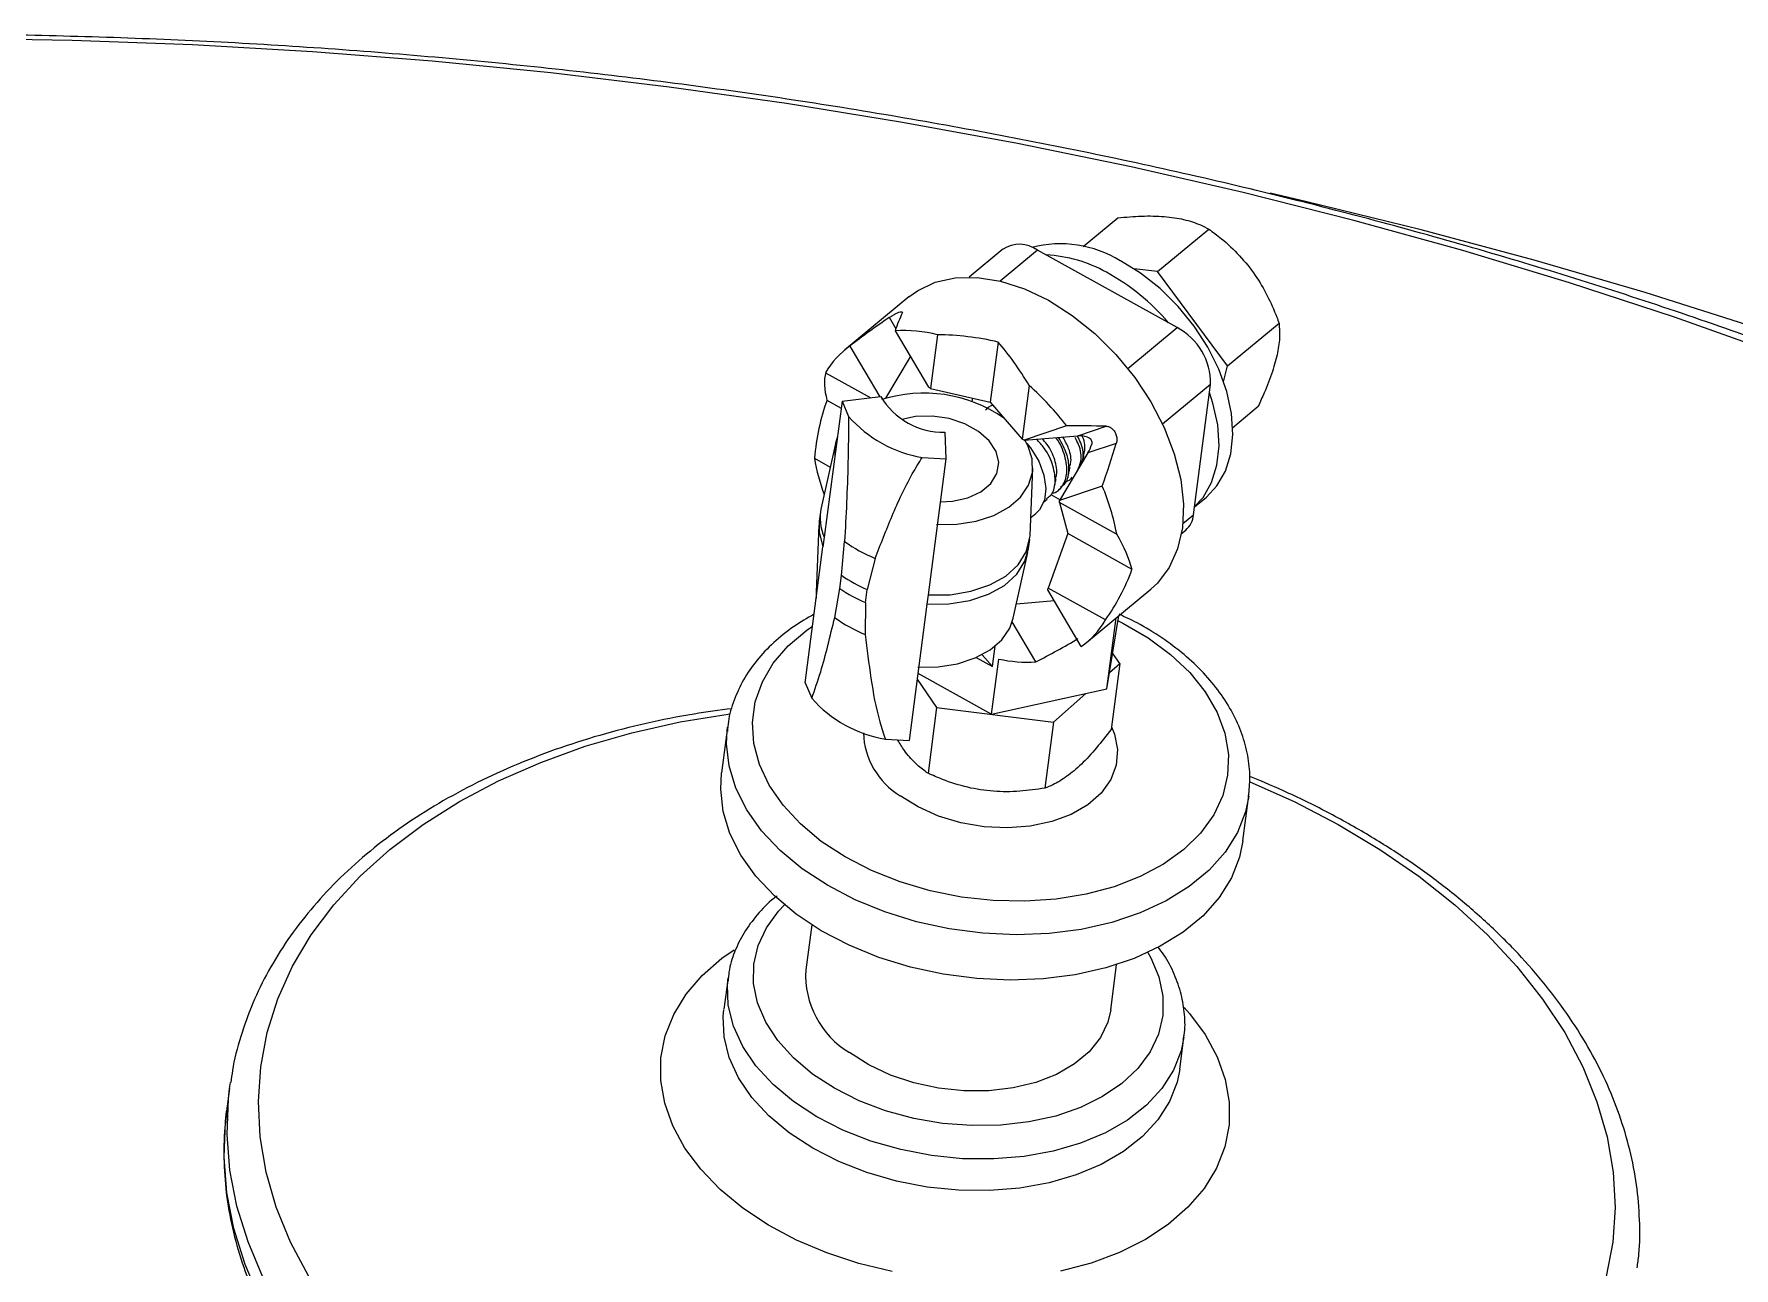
# Model space of a CAD drawing. Header units: millimetres. Extents: x 118006 to 124636, y -130611 to -125922.
# Drawn here: x 122530.3 to 122645, y -128585.9 to -128502.6 of the extents above; entities that cross this region are included whole.
import ezdxf

# ---------------------------------------------------------------- set-up
doc = ezdxf.new("R2010")
doc.units = ezdxf.units.MM
doc.header["$LTSCALE"] = 13
doc.layers.add('几何体', color=7, linetype='Continuous')

msp = doc.modelspace()

# ---------------------------------------------------------------- linework, layer by layer
at = {"layer": '几何体'}
for p, q in [((122601.06, -128516.98), (122603.4, -128515.04)), ((122606.07, -128518.67), (122609.54, -128515.8)), ((122595.64, -128517.17), (122593.37, -128519.05)), ((122597.99, -128517.23), (122595.47, -128519.32)), ((122607.4, -128522.45), (122597.99, -128517.23)), ((122606.07, -128518.67), (122604.49, -128518.48)), ((122610.81, -128525.03), (122606.07, -128518.67)), ((122589.3, -128520.38), (122584.97, -128523.97)), ((122588.43, -128522.52), (122587.99, -128521.76)), ((122588.39, -128522.66), (122590.64, -128526.48)), ((122604.07, -128525.21), (122607.4, -128522.45)), ((122610.81, -128525.03), (122614.28, -128522.16)), ((122585.32, -128523.7), (122587.34, -128527.12)), ((122591.24, -128522.94), (122590.77, -128526.55)), ((122595.33, -128523.43), (122594.8, -128527.49)), ((122587.75, -128527.22), (122589.42, -128524.42)), ((122583.69, -128525.5), (122586.73, -128527.18)), ((122610.54, -128526.1), (122610.81, -128525.03)), ((122584.8, -128527.41), (122587.4, -128527.11)), ((122590.77, -128526.55), (122590.64, -128526.48)), ((122590.77, -128526.55), (122594.8, -128527.49)), ((122593.59, -128527.21), (122593.56, -128527.44)), ((122597.42, -128526.36), (122596.94, -128529.98)), ((122609.66, -128526.28), (122606.42, -128528.96)), ((122608.51, -128535.08), (122609.66, -128526.28)), ((122584.8, -128527.41), (122583.6, -128536.6)), ((122583.78, -128527.34), (122584.74, -128527.88)), ((122584.8, -128527.41), (122585.24, -128528.45)), ((122594.8, -128527.49), (122596.94, -128529.98)), ((122611.16, -128529.18), (122612.88, -128527.76)), ((122591.73, -128529.51), (122591.81, -128531.3)), ((122599.95, -128529.08), (122597.08, -128530.05)), ((122600.7, -128529.75), (122602.62, -128529.1)), ((122584.37, -128530.19), (122583.39, -128534.62)), ((122597.08, -128530.05), (122596.94, -128529.98)), ((122597.08, -128530.05), (122600.7, -128529.75)), ((122603.3, -128530.26), (122601.39, -128530.91)), ((122582.93, -128531.27), (122584, -128531.86)), ((122590.21, -128531.21), (122591.81, -128531.3)), ((122591.81, -128531.3), (122590.61, -128540.49)), ((122601.39, -128530.91), (122599.47, -128534.12)), ((122597.48, -128536.47), (122597.67, -128531.93)), ((122600.38, -128532.58), (122600.4, -128532.56)), ((122598.42, -128534.2), (122598.63, -128534.02)), ((122598.88, -128533.71), (122599.51, -128534.06)), ((122599.44, -128533.36), (122599.57, -128533.25)), ((122599.46, -128534.25), (122599.47, -128534.12)), ((122602.35, -128533.15), (122599.47, -128534.12)), ((122608.58, -128534.54), (122609.38, -128533.88)), ((122583.34, -128534.88), (122583.26, -128535.51)), ((122597.53, -128535.27), (122597.88, -128534.99)), ((122603.32, -128536.39), (122599.46, -128534.25)), ((122599.46, -128534.25), (122600.02, -128536.35)), ((122607.79, -128535.67), (122608.51, -128535.08)), ((122583.24, -128535.78), (122583.05, -128540.31)), ((122600.02, -128536.35), (122598.7, -128540.02)), ((122604.36, -128538.76), (122600.02, -128536.35)), ((122607.7, -128536.35), (122607.98, -128536.12)), ((122582.31, -128546.41), (122583.51, -128537.23)), ((122583.6, -128536.6), (122583.51, -128537.23)), ((122584.76, -128539.17), (122584.97, -128536.88)), ((122597.38, -128537.36), (122597.46, -128536.73)), ((122587.03, -128538.02), (122586.5, -128540.13)), ((122596.35, -128542.06), (122597.33, -128537.63)), ((122584.64, -128540.05), (122584.76, -128539.17)), ((122583.05, -128540.31), (122583.06, -128540.71)), ((122584.3, -128542), (122584.64, -128540.05)), ((122586.38, -128541.01), (122586.36, -128543.15)), ((122586.38, -128541.01), (122586.5, -128540.13)), ((122590.61, -128540.49), (122590.52, -128541.12)), ((122599.12, -128540.89), (122596.56, -128541.1)), ((122598.68, -128540.14), (122598.7, -128540.02)), ((122600.93, -128543.96), (122598.68, -128540.14)), ((122602.57, -128542.16), (122598.7, -128540.02)), ((122601.29, -128543.69), (122605.63, -128540.1)), ((122590.52, -128541.12), (122589.32, -128550.3)), ((122602.67, -128546.83), (122603.48, -128541.88)), ((122602.67, -128546.83), (122603.29, -128542.03)), ((122597.87, -128545), (122596.28, -128542.3)), ((122594.94, -128545.32), (122595.12, -128543.95)), ((122603.53, -128545.11), (122603.06, -128544.43)), ((122593.85, -128544.71), (122594.94, -128545.32)), ((122594.94, -128545.32), (122594.25, -128544.52)), ((122594.89, -128548.52), (122595.38, -128544.81)), ((122602.85, -128545.72), (122603.53, -128545.11)), ((122603.53, -128545.11), (122602.95, -128549.56)), ((122582.31, -128546.41), (122582.75, -128547.46)), ((122589.86, -128546.17), (122591.18, -128548.08)), ((122589.92, -128545.76), (122594.89, -128548.52)), ((122594.89, -128548.52), (122602.67, -128546.83)), ((122599.06, -128549.07), (122601.24, -128547.14)), ((122591.18, -128548.08), (122590.6, -128552.52)), ((122591.18, -128548.08), (122599.06, -128549.07)), ((122599.06, -128549.07), (122598.48, -128553.52)), ((122577.07, -128549.41), (122576.67, -128552.48)), ((122577.04, -128549.66), (122577.07, -128549.41)), ((122587.72, -128550.21), (122589.32, -128550.3)), ((122611.84, -128557.08), (122612.24, -128554.02)), ((122582.75, -128562.74), (122582.35, -128565.78)), ((122602.93, -128568.48), (122603.32, -128565.43)), ((122577.11, -128566.32), (122576.83, -128568.44)), ((122577.09, -128566.51), (122577.11, -128566.32)), ((122607.58, -128572.47), (122607.86, -128570.34)), ((122607.86, -128570.34), (122607.84, -128570.44)), ((122543.48, -128573.78), (122543.28, -128575.31)), ((122543.48, -128573.78), (122543.53, -128573.39))]:
    msp.add_line(p, q, dxfattribs=at)
at = {"layer": '几何体', "flags": 128}
for points in [[(122647.9, -128524.21), (122640.96, -128521.75), (122633.88, -128519.43), (122626.67, -128517.26), (122619.33, -128515.22), (122611.87, -128513.34), (122604.3, -128511.61), (122596.64, -128510.03), (122588.88, -128508.61), (122581.04, -128507.34), (122573.14, -128506.23), (122565.16, -128505.27), (122557.14, -128504.48), (122549.07, -128503.85), (122540.98, -128503.38), (122532.85, -128503.08), (122524.72, -128502.94)], [(122646.34, -128522.42), (122638.98, -128520.09), (122631.49, -128517.9), (122623.87, -128515.86), (122616.15, -128513.96), (122613.69, -128513.39)], [(122609.38, -128533.88), (122610.09, -128533.13), (122610.67, -128532.13), (122611.03, -128530.96), (122611.17, -128529.66), (122611.08, -128528.24), (122610.76, -128526.77), (122610.22, -128525.26), (122609.48, -128523.78), (122608.55, -128522.35), (122607.47, -128521.02), (122606.25, -128519.82), (122604.94, -128518.78), (122603.58, -128517.94)], [(122591.08, -128519.39), (122592.44, -128519.1), (122593.92, -128519.07), (122595.49, -128519.32), (122597.1, -128519.84), (122598.73, -128520.61), (122600.32, -128521.63), (122601.85, -128522.85), (122603.26, -128524.26), (122604.54, -128525.81), (122605.64, -128527.47)], [(122589.3, -128520.38), (122589.88, -128519.96), (122591.08, -128519.39)], [(122608.58, -128534.53), (122609.15, -128533.91), (122609.73, -128532.91), (122610.09, -128531.74), (122610.23, -128530.43), (122610.14, -128529.02), (122609.82, -128527.54), (122609.59, -128526.83)], [(122591.43, -128534.21), (122592.24, -128534.17), (122593.28, -128533.94), (122594.17, -128533.53), (122594.84, -128532.97), (122595.25, -128532.3), (122595.37, -128531.56), (122595.19, -128530.81), (122594.73, -128530.09), (122594.01, -128529.45), (122593.09, -128528.94), (122592.02, -128528.59), (122590.89, -128528.42), (122589.76, -128528.45), (122588.83, -128528.64)], [(122605.64, -128527.47), (122606.53, -128529.2), (122607.21, -128530.96), (122607.65, -128532.69), (122607.83, -128534.37), (122607.76, -128535.95), (122607.44, -128537.38), (122606.87, -128538.64), (122606.07, -128539.69), (122605.63, -128540.1)], [(122584.49, -128529.79), (122584.36, -128530.24), (122584.32, -128531.09)], [(122591.18, -128535.73), (122592.55, -128535.71), (122593.85, -128535.5), (122595.03, -128535.12), (122596.04, -128534.57), (122596.83, -128533.89), (122597.38, -128533.09), (122597.65, -128532.22), (122597.63, -128531.31), (122597.34, -128530.4), (122597.14, -128530.05)], [(122597.27, -128530.26), (122597.51, -128530.57), (122598.07, -128531.46), (122598.42, -128532.4), (122598.55, -128533.3), (122598.45, -128534.1), (122598.12, -128534.74), (122597.88, -128534.99)], [(122583.26, -128535.51), (122583.25, -128536.24), (122583.51, -128537.23)], [(122590.52, -128541.12), (122592.01, -128541.09), (122593.41, -128540.87), (122594.68, -128540.44), (122595.76, -128539.84), (122596.59, -128539.08), (122597.14, -128538.21), (122597.38, -128537.36)], [(122590.61, -128540.49), (122592.09, -128540.47), (122593.49, -128540.24), (122594.76, -128539.81), (122595.84, -128539.21), (122596.67, -128538.45), (122597.22, -128537.58), (122597.47, -128536.62), (122597.48, -128536.47)], [(122589.92, -128545.35), (122591.29, -128545.33), (122592.59, -128545.13), (122593.77, -128544.74), (122594.78, -128544.2), (122595.57, -128543.51), (122596.12, -128542.72), (122596.35, -128542.06)], [(122583.4, -128557.11), (122582, -128555.93), (122580.82, -128554.66), (122579.89, -128553.32), (122579.23, -128551.93), (122578.85, -128550.51), (122578.76, -128549.09), (122578.94, -128547.7), (122579.42, -128546.35), (122580.16, -128545.08), (122581.17, -128543.91), (122582.43, -128542.86), (122582.81, -128542.59)], [(122603.42, -128542.23), (122603.75, -128542.4), (122605.45, -128543.38), (122606.96, -128544.5), (122608.25, -128545.72), (122609.3, -128547.03), (122610.1, -128548.41), (122610.62, -128549.82), (122610.86, -128551.24), (122610.81, -128552.65), (122610.48, -128554.02), (122609.87, -128555.33), (122608.99, -128556.55), (122607.86, -128557.66), (122606.49, -128558.65), (122604.92, -128559.49), (122603.16, -128560.17), (122601.26, -128560.68), (122599.24, -128561.01), (122597.14, -128561.15), (122595, -128561.11), (122592.86, -128560.87), (122590.75, -128560.44), (122588.72, -128559.85), (122586.79, -128559.08), (122585.01, -128558.16), (122583.4, -128557.11), (122583.4, -128557.11)], [(122548.82, -128586.47), (122547.59, -128584.15), (122546.63, -128581.8), (122545.95, -128579.43), (122545.55, -128577.05), (122545.42, -128574.67), (122545.58, -128572.32), (122546.02, -128570.01), (122546.74, -128567.74), (122547.73, -128565.54), (122548.99, -128563.42), (122550.51, -128561.39), (122552.28, -128559.46), (122554.29, -128557.65), (122556.53, -128555.97), (122558.98, -128554.42), (122561.63, -128553.03), (122564.47, -128551.78), (122567.46, -128550.7), (122570.61, -128549.79), (122573.88, -128549.05), (122577.25, -128548.5)], [(122582.11, -128558.96), (122580.63, -128557.72), (122579.37, -128556.39), (122578.37, -128554.98), (122577.63, -128553.52), (122577.18, -128552.02), (122577.01, -128550.53), (122577.04, -128549.66)], [(122602.97, -128549.39), (122603.17, -128549.87), (122603.38, -128550.92), (122603.3, -128551.96), (122602.93, -128552.94), (122602.29, -128553.85), (122601.39, -128554.64), (122600.26, -128555.29), (122598.95, -128555.77), (122597.5, -128556.08), (122595.96, -128556.2), (122594.38, -128556.12), (122592.81, -128555.86), (122591.31, -128555.41), (122589.93, -128554.79), (122588.72, -128554.03)], [(122581.71, -128562.02), (122580.23, -128560.79), (122578.97, -128559.46), (122577.97, -128558.05), (122577.23, -128556.58), (122576.78, -128555.09), (122576.61, -128553.59), (122576.67, -128552.48)], [(122612.32, -128553.09), (122615.29, -128554.43), (122618.26, -128555.97), (122621.07, -128557.66), (122623.7, -128559.47), (122626.13, -128561.39), (122628.34, -128563.42), (122630.32, -128565.55), (122632.06, -128567.75), (122633.55, -128570.01), (122634.78, -128572.33), (122635.73, -128574.68), (122636.42, -128577.05), (122636.82, -128579.43), (122636.95, -128581.81), (122636.79, -128584.16), (122636.35, -128586.47)], [(122612.24, -128554.07), (122612.02, -128555.11), (122611.47, -128556.51), (122610.64, -128557.84), (122609.56, -128559.06), (122608.22, -128560.16), (122606.67, -128561.13), (122604.91, -128561.94), (122602.99, -128562.58), (122600.94, -128563.05), (122598.78, -128563.32), (122596.55, -128563.41), (122594.29, -128563.31), (122592.03, -128563.01), (122589.82, -128562.53), (122587.69, -128561.87), (122585.68, -128561.05), (122583.81, -128560.07), (122582.11, -128558.96)], [(122611.84, -128557.08), (122611.62, -128558.17), (122611.07, -128559.58), (122610.24, -128560.9), (122609.15, -128562.13), (122607.82, -128563.23), (122606.27, -128564.19), (122604.51, -128565.01), (122602.59, -128565.65), (122600.53, -128566.11), (122598.37, -128566.39), (122596.15, -128566.48), (122593.89, -128566.37), (122591.63, -128566.08), (122589.42, -128565.6), (122587.29, -128564.94), (122585.27, -128564.12), (122583.4, -128563.14), (122581.71, -128562.02)], [(122582.8, -128572.81), (122581.52, -128571.72), (122580.46, -128570.55), (122579.65, -128569.3), (122579.1, -128568.01), (122578.83, -128566.7), (122578.84, -128565.4), (122579.13, -128564.14), (122579.69, -128562.94), (122580.52, -128561.82), (122580.92, -128561.4)], [(122578.1, -128581.85), (122576.57, -128580.59), (122575.26, -128579.23), (122574.19, -128577.8), (122573.38, -128576.31), (122572.84, -128574.78), (122572.57, -128573.24), (122572.58, -128571.72), (122572.87, -128570.22), (122573.44, -128568.79), (122574.27, -128567.42), (122575.36, -128566.16), (122576.68, -128565), (122577.52, -128564.42)], [(122605.43, -128564.61), (122605.63, -128564.96), (122606.18, -128566.25), (122606.45, -128567.56), (122606.44, -128568.86), (122606.15, -128570.12), (122605.58, -128571.32), (122604.76, -128572.44), (122603.68, -128573.45), (122602.38, -128574.33), (122600.88, -128575.07), (122599.21, -128575.64), (122597.41, -128576.04), (122595.51, -128576.26), (122593.56, -128576.29), (122591.58, -128576.14), (122589.63, -128575.8), (122587.74, -128575.29), (122585.95, -128574.61), (122584.29, -128573.77), (122582.8, -128572.81)], [(122581.52, -128574.66), (122580.14, -128573.51), (122578.99, -128572.26), (122578.1, -128570.94), (122577.47, -128569.57), (122577.12, -128568.17), (122577.06, -128566.78), (122577.09, -128566.51)], [(122581.24, -128576.78), (122579.86, -128575.63), (122578.72, -128574.38), (122577.82, -128573.06), (122577.19, -128571.69), (122576.85, -128570.3), (122576.78, -128568.91), (122576.83, -128568.47)], [(122602.93, -128568.48), (122602.73, -128569.31), (122602.24, -128570.35), (122601.48, -128571.3), (122600.48, -128572.13), (122599.27, -128572.83), (122597.88, -128573.38), (122596.34, -128573.75), (122594.71, -128573.94), (122593.01, -128573.95), (122591.31, -128573.77), (122589.64, -128573.41), (122588.06, -128572.88), (122586.6, -128572.19), (122585.3, -128571.36)], [(122607.87, -128568.31), (122608.23, -128568.72), (122609.29, -128570.15), (122610.11, -128571.64), (122610.65, -128573.17), (122610.92, -128574.71), (122610.91, -128576.23), (122610.62, -128577.72), (122610.05, -128579.16), (122609.22, -128580.53), (122608.13, -128581.79), (122606.8, -128582.95), (122605.26, -128583.97), (122603.51, -128584.85), (122601.6, -128585.56), (122599.54, -128586.11)], [(122607.84, -128570.44), (122607.67, -128571.24), (122607.17, -128572.55), (122606.38, -128573.78), (122605.34, -128574.9), (122604.06, -128575.91), (122602.57, -128576.77), (122600.88, -128577.48), (122599.04, -128578.02), (122597.08, -128578.37), (122595.03, -128578.54), (122592.93, -128578.52), (122590.83, -128578.31), (122588.76, -128577.91), (122586.75, -128577.33), (122584.85, -128576.59), (122583.1, -128575.69), (122581.52, -128574.66)], [(122607.58, -128572.48), (122607.4, -128573.36), (122606.89, -128574.67), (122606.11, -128575.9), (122605.06, -128577.03), (122603.78, -128578.03), (122602.29, -128578.9), (122600.6, -128579.6), (122598.76, -128580.14), (122596.8, -128580.5), (122594.75, -128580.66), (122592.66, -128580.64), (122590.55, -128580.43), (122588.48, -128580.03), (122586.47, -128579.46), (122584.58, -128578.71), (122582.82, -128577.82), (122581.24, -128576.78)], [(122557.1, -128599.55), (122554.63, -128597.59), (122552.38, -128595.53), (122550.35, -128593.38), (122548.56, -128591.15), (122547.02, -128588.86), (122545.73, -128586.51), (122544.72, -128584.13), (122543.97, -128581.72), (122543.5, -128579.3), (122543.31, -128576.89), (122543.4, -128574.49), (122543.48, -128573.78)], [(122556.9, -128601.07), (122554.43, -128599.11), (122552.18, -128597.05), (122550.15, -128594.9), (122548.36, -128592.68), (122546.82, -128590.38), (122545.54, -128588.04), (122544.52, -128585.65), (122543.77, -128583.24), (122543.3, -128580.82), (122543.11, -128578.41), (122543.2, -128576.01), (122543.28, -128575.31)], [(122588.19, -128586.14), (122585.94, -128585.59), (122583.78, -128584.88), (122581.73, -128584.02), (122579.83, -128583), (122578.1, -128581.85)]]:
    msp.add_lwpolyline(points, dxfattribs=at)
at = {"layer": '几何体'}
for centre, radius, start, end in [((122596.77, -128518.9), 2.07, 53.7853, 123.3478), ((122599.54, -128524.43), 7.63, 58.1185, 104.7186), ((122598.12, -128526.79), 9.25, 60.7715, 87.1671), ((122595.52, -128531.73), 14.83, 40.3577, 61.3099), ((122588.96, -128531.67), 9.02, 75.3304, 93.6298), ((122605.41, -128526.2), 4.25, 358.9076, 62.092), ((122588.49, -128528.22), 5.52, 124.9894, 150.4184), ((122591.65, -128524.56), 4.95, 210.9791, 270.9711), ((122590.32, -128536.38), 9.51, 55.5582, 107.5399), ((122584.48, -128540.99), 19.53, 37.581, 48.5016), ((122591.6, -128522.84), 8.48, 221.399, 260.5512), ((122597.02, -128528.78), 14.31, 190.0193, 200.1464), ((122588.75, -128539), 14.81, 10.1529, 23.2896), ((122586.49, -128535.29), 3.17, 167.7502, 204.2321), ((122606.95, -128534.93), 1.57, 311.02, 354.6657), ((122590.64, -128529.08), 9.64, 233.9636, 247.9866), ((122590.36, -128531.12), 9.8, 235.1603, 246.7899), ((122590.24, -128532), 9.8, 235.1603, 246.7899), ((122589.97, -128534.21), 9.64, 233.9636, 247.9866), ((122597.77, -128539.44), 5.52, 304.9894, 330.4184), ((122597.29, -128536.21), 8.81, 257.4429, 273.7659), ((122589.12, -128541.85), 8.48, 221.399, 260.5512), ((122591.43, -128549.6), 5.2, 182.2027, 238.5522), ((122588.46, -128566.12), 6.12, 176.8185, 238.9113)]:
    msp.add_arc(centre, radius, start, end, dxfattribs=at)
for centre, major_axis, ratio, start_param, end_param in [((122595.47, -128531.89), (-3.77, 13.09), 0.514741, 0.517382, 0.65238), ((122595.47, -128531.89), (20.52, 13.37), 0.513306, 1.601215, 1.736212), ((122594.07, -128533.05), (13.13, -4.38), 0.694542, 1.704786, 2.009479), ((122594.07, -128533.05), (-4.7, 12.54), 0.442965, 5.102232, 5.406925), ((122594.07, -128533.05), (10.01, -8.29), 0.365326, 3.310116, 3.614809), ((122594.07, -128533.05), (-1.22, 13.44), 0.827195, 1.058241, 1.362933), ((122595.47, -128531.89), (20.59, 0.67), 0.132534, 1.212127, 1.347124), ((122601.24, -128530.38), (1.01, -0.37), 0.512945, 1.64449, 2.3135), ((122601.24, -128530.38), (0.345, 0.927), 0.364012, 4.244958, 4.913968), ((122595.47, -128531.89), (7.9, 21.25), 0.304046, 4.766162, 4.90116), ((122594.07, -128533.05), (10.01, -8.29), 0.365326, 0.473216, 0.777909), ((122594.07, -128533.05), (-1.22, 13.44), 0.827195, 3.895141, 4.199833), ((122595.47, -128531.89), (20.52, 13.37), 0.513306, 4.500572, 4.635569)]:
    msp.add_ellipse(centre, major_axis=major_axis, ratio=ratio, start_param=start_param, end_param=end_param, dxfattribs=at)
for points, knots in [([(122759.47, -128636.45), (122759.35, -128635), (122759.1, -128632.02), (122758.42, -128627.54), (122757.5, -128623.01), (122756.31, -128618.5), (122754.89, -128614.01), (122753.21, -128609.55), (122751.28, -128605.13), (122749.11, -128600.74), (122746.69, -128596.4), (122744.04, -128592.11), (122741.14, -128587.87), (122738.01, -128583.68), (122734.64, -128579.56), (122731.05, -128575.51), (122727.23, -128571.53), (122723.19, -128567.62), (122718.93, -128563.8), (122714.47, -128560.06), (122709.8, -128556.42), (122704.92, -128552.86), (122699.85, -128549.41), (122694.6, -128546.05), (122689.16, -128542.8), (122683.54, -128539.65), (122677.75, -128536.62), (122671.79, -128533.7), (122665.68, -128530.89), (122659.42, -128528.21), (122653.01, -128525.65), (122646.46, -128523.21), (122639.78, -128520.9), (122632.97, -128518.72), (122626.05, -128516.67), (122619.02, -128514.75), (122611.89, -128512.97), (122604.66, -128511.32), (122597.34, -128509.82), (122589.95, -128508.45), (122582.48, -128507.22), (122574.95, -128506.14), (122567.37, -128505.2), (122559.73, -128504.41), (122552.06, -128503.76), (122544.35, -128503.25), (122536.62, -128502.9), (122528.88, -128502.69), (122521.13, -128502.62), (122513.37, -128502.71), (122505.63, -128502.94), (122497.9, -128503.31), (122490.2, -128503.84), (122482.53, -128504.51), (122474.9, -128505.32), (122467.33, -128506.28), (122459.8, -128507.38), (122452.35, -128508.64), (122447.35, -128509.54), (122444.86, -128510.06), (122444.81, -128510.07)], [0, 0, 0, 0, 0.016493, 0.033753, 0.051025, 0.068315, 0.085628, 0.102968, 0.120336, 0.137735, 0.155164, 0.172623, 0.19011, 0.207623, 0.22516, 0.242717, 0.260292, 0.277882, 0.295484, 0.313095, 0.330713, 0.348337, 0.365964, 0.383593, 0.401223, 0.418852, 0.43648, 0.454106, 0.47173, 0.489352, 0.506971, 0.524587, 0.5422, 0.55981, 0.577417, 0.595022, 0.612623, 0.630223, 0.64782, 0.665415, 0.683008, 0.700599, 0.718189, 0.735778, 0.753365, 0.770951, 0.788537, 0.806122, 0.823707, 0.841292, 0.858877, 0.876463, 0.894049, 0.911636, 0.929224, 0.946813, 0.964404, 0.981996, 0.99959, 1, 1, 1, 1]), ([(122603.4, -128515.04), (122603.94, -128515), (122605.03, -128514.9), (122606.56, -128514.93), (122607.9, -128515.13), (122608.86, -128515.45), (122609.35, -128515.71), (122609.54, -128515.8)], [0, 0, 0, 0, 0.213245, 0.431498, 0.645486, 0.868042, 1, 1, 1, 1]), ([(122609.54, -128515.8), (122609.82, -128516.01), (122610.55, -128516.55), (122611.63, -128517.57), (122612.69, -128518.87), (122613.51, -128520.29), (122614, -128521.39), (122614.23, -128522.02), (122614.28, -128522.16)], [0, 0, 0, 0, 0.136843, 0.346229, 0.555177, 0.749713, 0.944655, 1, 1, 1, 1]), ([(122587.99, -128521.76), (122588.06, -128521.72), (122588.22, -128521.62), (122588.44, -128521.49), (122588.64, -128521.41), (122588.79, -128521.37), (122588.88, -128521.39), (122588.87, -128521.44), (122588.86, -128521.47)], [0, 0, 0, 0, 0.163826, 0.327654, 0.491393, 0.654851, 0.818278, 1, 1, 1, 1]), ([(122614.28, -128522.16), (122614.3, -128522.44), (122614.35, -128523.02), (122614.21, -128524.11), (122613.86, -128525.41), (122613.38, -128526.65), (122613.01, -128527.46), (122612.88, -128527.76)], [0, 0, 0, 0, 0.213245, 0.431498, 0.645486, 0.868042, 1, 1, 1, 1]), ([(122594.92, -128527.71), (122594.84, -128527.74), (122594.66, -128527.81), (122594.53, -128527.95), (122594.47, -128528.03)], [0, 0, 0, 0, 0.460517, 1, 1, 1, 1]), ([(122585.24, -128528.45), (122585.23, -128529.5), (122585.21, -128532.41), (122585.06, -128535.14), (122584.97, -128536.88)], [0, 0, 0, 0, 0.358563, 1, 1, 1, 1]), ([(122602.62, -128529.1), (122602.69, -128529.11), (122602.83, -128529.13), (122603.04, -128529.27), (122603.2, -128529.47), (122603.31, -128529.72), (122603.36, -128530), (122603.32, -128530.17), (122603.3, -128530.26)], [0, 0, 0, 0, 0.163826, 0.327654, 0.491393, 0.654851, 0.818278, 1, 1, 1, 1]), ([(122598.59, -128533.97), (122598.69, -128533.91), (122599.03, -128533.71), (122599.23, -128532.93), (122599.09, -128531.8), (122598.61, -128530.72), (122598.1, -128530.18), (122597.92, -128529.98)], [0, 0, 0, 0, 0.097367, 0.351145, 0.604923, 0.860426, 1, 1, 1, 1]), ([(122599.2, -128532.61), (122599.23, -128532.53), (122599.36, -128532.21), (122599.18, -128531.38), (122598.82, -128530.5), (122598.41, -128530.07), (122598.3, -128529.95)], [0, 0, 0, 0, 0.108644, 0.483496, 0.860904, 1, 1, 1, 1]), ([(122598.92, -128533.61), (122598.93, -128533.61), (122599.28, -128533.61), (122599.71, -128533.15), (122600.05, -128532.29), (122599.87, -128531.13), (122599.54, -128530.26), (122599.22, -128529.89), (122599.21, -128529.87)], [0, 0, 0, 0, 0.011181, 0.257201, 0.501559, 0.745918, 0.991938, 1, 1, 1, 1]), ([(122599.53, -128533.19), (122599.63, -128533.14), (122599.97, -128532.94), (122600.16, -128532.15), (122600.05, -128531.03), (122599.62, -128530.24), (122599.4, -128529.86)], [0, 0, 0, 0, 0.1148748, 0.4142849, 0.7136949, 1, 1, 1, 1]), ([(122600.14, -128531.83), (122600.17, -128531.76), (122600.3, -128531.43), (122600.18, -128530.7), (122599.84, -128530.09), (122599.7, -128529.83)], [0, 0, 0, 0, 0.144083, 0.64121, 1, 1, 1, 1]), ([(122600.69, -128532.08), (122600.78, -128531.88), (122600.99, -128531.42), (122600.9, -128530.58), (122600.61, -128530.03), (122600.53, -128529.87)], [0, 0, 0, 0, 0.3346766, 0.8136684, 1, 1, 1, 1]), ([(122600.95, -128531.6), (122600.98, -128531.52), (122601.13, -128531.16), (122601.04, -128530.47), (122600.76, -128529.93), (122600.68, -128529.78)], [0, 0, 0, 0, 0.1724146, 0.774997, 1, 1, 1, 1]), ([(122601.08, -128531.05), (122601.11, -128530.98), (122601.23, -128530.66), (122601.19, -128530.16), (122601.01, -128529.8), (122601, -128529.78)], [0, 0, 0, 0, 0.217957, 0.969975, 1, 1, 1, 1]), ([(122601.36, -128529.84), (122601.4, -128529.86), (122601.48, -128529.89), (122601.58, -128529.98), (122601.64, -128530.1), (122601.66, -128530.21), (122601.65, -128530.28), (122601.64, -128530.32)], [0, 0, 0, 0, 0.213614, 0.427878, 0.626448, 0.816251, 1, 1, 1, 1]), ([(122587.03, -128538.02), (122587.4, -128537.07), (122588.16, -128535.15), (122589.18, -128532.86), (122589.98, -128531.58), (122590.21, -128531.21)], [0, 0, 0, 0, 0.415167, 0.831259, 1, 1, 1, 1]), ([(122600.06, -128532.41), (122600.08, -128532.32), (122600.12, -128532.14), (122600.16, -128531.96), (122600.18, -128531.87)], [0, 0, 0, 0, 0.500005, 1, 1, 1, 1]), ([(122601.02, -128531.52), (122601.03, -128531.47), (122601.06, -128531.32), (122601.1, -128531.18), (122601.12, -128531.09)], [0, 0, 0, 0, 0.375707, 1, 1, 1, 1]), ([(122599.12, -128533.19), (122599.14, -128533.1), (122599.18, -128532.91), (122599.22, -128532.73), (122599.24, -128532.64)], [0, 0, 0, 0, 0.500005, 1, 1, 1, 1]), ([(122599.86, -128532.83), (122599.87, -128532.83), (122600.09, -128532.83), (122600.22, -128532.68), (122600.33, -128532.53)], [0, 0, 0, 0, 0.068406, 1, 1, 1, 1]), ([(122582.92, -128541.79), (122582.44, -128542.06), (122581.45, -128542.63), (122580.16, -128543.68), (122579.02, -128544.88), (122578.12, -128546.18), (122577.49, -128547.57), (122577.13, -128548.75), (122577.08, -128549.47), (122577.07, -128549.7)], [0, 0, 0, 0, 0.144915, 0.305151, 0.46434, 0.621754, 0.776877, 0.929745, 1, 1, 1, 1]), ([(122582.75, -128547.46), (122582.96, -128546.88), (122583.53, -128545.25), (122584, -128543.27), (122584.3, -128542)], [0, 0, 0, 0, 0.358563, 1, 1, 1, 1]), ([(122612.22, -128554.07), (122612.27, -128553.64), (122612.36, -128552.73), (122612.2, -128551.31), (122611.81, -128549.85), (122611.17, -128548.43), (122610.3, -128547.04), (122609.2, -128545.73), (122607.9, -128544.49), (122606.39, -128543.37), (122604.92, -128542.45), (122603.9, -128541.98), (122603.49, -128541.79)], [0, 0, 0, 0, 0.089841, 0.191535, 0.293601, 0.39671, 0.501179, 0.60695, 0.713702, 0.821044, 0.928646, 1, 1, 1, 1]), ([(122586.36, -128543.15), (122586.48, -128544.13), (122586.72, -128546.11), (122587.14, -128548.48), (122587.59, -128549.83), (122587.72, -128550.21)], [0, 0, 0, 0, 0.415167, 0.831259, 1, 1, 1, 1]), ([(122577.37, -128548.16), (122576.51, -128548.27), (122574.55, -128548.53), (122571.57, -128549.13), (122568.44, -128549.93), (122565.43, -128550.9), (122562.55, -128552.02), (122559.83, -128553.29), (122557.26, -128554.71), (122554.87, -128556.27), (122552.68, -128557.96), (122550.69, -128559.77), (122548.92, -128561.7), (122547.37, -128563.72), (122546.07, -128565.84), (122545, -128568.02), (122544.2, -128570.27), (122543.72, -128572.06), (122543.6, -128573.11), (122543.56, -128573.37)], [0, 0, 0, 0, 0.048271, 0.110742, 0.173249, 0.235794, 0.298371, 0.360969, 0.423562, 0.486119, 0.548594, 0.610934, 0.673076, 0.734958, 0.79653, 0.857765, 0.918673, 0.979308, 1, 1, 1, 1]), ([(122602.95, -128549.56), (122602.62, -128549.98), (122601.96, -128550.84), (122600.95, -128551.94), (122599.94, -128552.78), (122599.13, -128553.26), (122598.65, -128553.45), (122598.48, -128553.52)], [0, 0, 0, 0, 0.213245, 0.431498, 0.645486, 0.868042, 1, 1, 1, 1]), ([(122590.6, -128552.52), (122590.53, -128552.48), (122590.23, -128552.27), (122589.7, -128551.81), (122589.07, -128551.12), (122588.69, -128550.51), (122588.54, -128550.26)], [0, 0, 0, 0, 0.095893, 0.433658, 0.770718, 1, 1, 1, 1]), ([(122598.48, -128553.52), (122597.92, -128553.6), (122596.78, -128553.77), (122595.02, -128553.78), (122593.24, -128553.5), (122591.78, -128553.04), (122590.92, -128552.66), (122590.6, -128552.52)], [0, 0, 0, 0, 0.213245, 0.431498, 0.645486, 0.868042, 1, 1, 1, 1]), ([(122638.44, -128585.88), (122638.48, -128585.58), (122638.64, -128584.51), (122638.63, -128582.64), (122638.44, -128580.28), (122637.98, -128577.92), (122637.28, -128575.57), (122636.34, -128573.24), (122635.15, -128570.95), (122633.72, -128568.71), (122632.06, -128566.52), (122630.19, -128564.41), (122628.1, -128562.38), (122625.82, -128560.44), (122623.35, -128558.61), (122620.71, -128556.9), (122617.91, -128555.31), (122615.11, -128553.91), (122613.2, -128553.1), (122612.31, -128552.73)], [0, 0, 0, 0, 0.023091, 0.083365, 0.14366, 0.204095, 0.264764, 0.325725, 0.386999, 0.44857, 0.510396, 0.572426, 0.634601, 0.696873, 0.759198, 0.821546, 0.88389, 0.946218, 1, 1, 1, 1]), ([(122580.41, -128560.81), (122580.34, -128560.86), (122579.82, -128561.23), (122579.06, -128562.05), (122578.15, -128563.25), (122577.52, -128564.56), (122577.17, -128565.66), (122577.13, -128566.33), (122577.11, -128566.54)], [0, 0, 0, 0, 0.035529, 0.258374, 0.478547, 0.69501, 0.907661, 1, 1, 1, 1]), ([(122607.82, -128570.45), (122607.84, -128570.36), (122607.96, -128569.82), (122607.93, -128568.8), (122607.72, -128567.42), (122607.24, -128566.06), (122606.7, -128564.99), (122606.25, -128564.41), (122606.11, -128564.23)], [0, 0, 0, 0, 0.042584, 0.257494, 0.472028, 0.68803, 0.906994, 1, 1, 1, 1]), ([(122543.36, -128574.9), (122543.29, -128575.4), (122543.09, -128576.69), (122543.07, -128578.77), (122543.25, -128581.13), (122543.7, -128583.49), (122544.39, -128585.85), (122545.32, -128588.17), (122546.5, -128590.47), (122547.92, -128592.71), (122549.56, -128594.9), (122551.43, -128597.02), (122553.51, -128599.05), (122555.45, -128600.71), (122557.13, -128602), (122558.89, -128603.26), (122561.12, -128604.7), (122563.93, -128606.28), (122566.87, -128607.74), (122569.94, -128609.05), (122573.12, -128610.22), (122576.39, -128611.23), (122579.74, -128612.1), (122583.14, -128612.79), (122586.58, -128613.33), (122590.04, -128613.7), (122593.51, -128613.9), (122596.96, -128613.93), (122600.39, -128613.79), (122603.76, -128613.48), (122607.06, -128613), (122610.29, -128612.36), (122613.41, -128611.55), (122616.41, -128610.58), (122619.28, -128609.45), (122622, -128608.17), (122624.56, -128606.75), (122626.94, -128605.18), (122629.13, -128603.48), (122631.11, -128601.66), (122632.87, -128599.73), (122634.4, -128597.7), (122635.7, -128595.59), (122636.75, -128593.4), (122637.54, -128591.14), (122638.04, -128589.2), (122638.17, -128588), (122638.22, -128587.58)], [0, 0, 0, 0, 0.014822, 0.037333, 0.05985, 0.082417, 0.105071, 0.127833, 0.150712, 0.173702, 0.196789, 0.219952, 0.243171, 0.266426, 0.279457, 0.291828, 0.315116, 0.338399, 0.361676, 0.384946, 0.408207, 0.43146, 0.454707, 0.47795, 0.501191, 0.524431, 0.547675, 0.570923, 0.594178, 0.617443, 0.64072, 0.664009, 0.687313, 0.71063, 0.733959, 0.757296, 0.780631, 0.803951, 0.82724, 0.850478, 0.87364, 0.896705, 0.919654, 0.942477, 0.965178, 0.987779, 1, 1, 1, 1])]:
    msp.add_open_spline(points, degree=3, knots=knots, dxfattribs=at)

doc.saveas('drawing.dxf')
